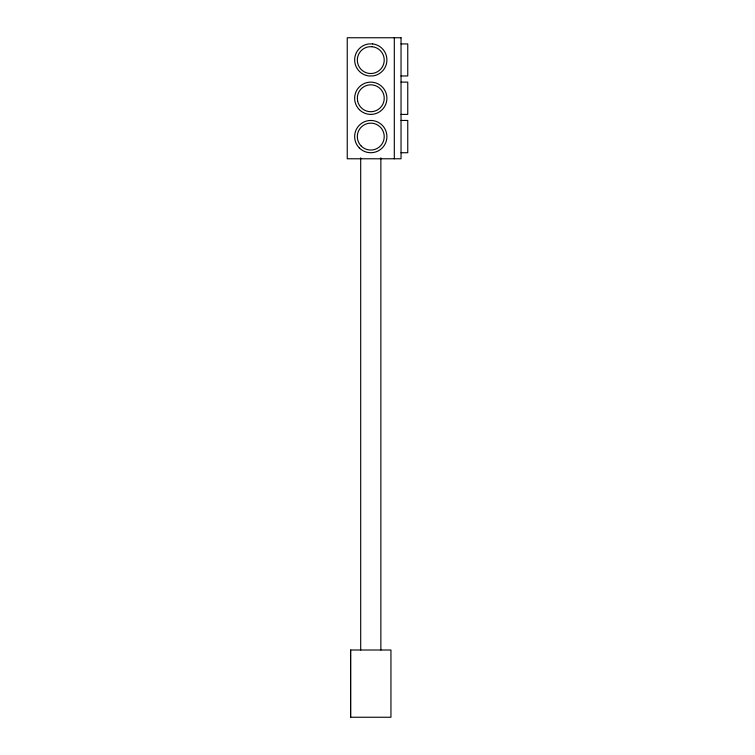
<?xml version="1.0" encoding="UTF-8"?>
<svg xmlns="http://www.w3.org/2000/svg" width="755" height="755" viewBox="0 0 755 755"><rect width="100%" height="100%" fill="white"/><g stroke="black" fill="none" stroke-linecap="round" stroke-linejoin="round"><path stroke-width="1.13" d="M350.603 717.25L350.603 650.008L390.948 650.008L390.948 717.25L350.603 717.25L350.603 650.008M401.037 43.913L407.757 43.913L407.757 75.962L401.037 75.962M401.037 82.125L407.757 82.125L407.757 114.401L401.037 114.401M401.037 120.451L407.757 120.451L407.757 152.727L401.037 152.727M394.308 37.75L394.308 158.776M380.86 157.852L380.86 650.008M360.692 157.852L360.692 650.008M372.149 46.697L368.638 46.801A13.448 13.448 0 0 0 359.644 67.62A13.448 13.448 0 0 0 382.323 66.978A13.448 13.448 0 0 0 372.149 46.697M372.649 43.913L368.431 43.969A16.138 16.138 0 0 0 368.902 75.962L373.121 75.906A16.138 16.138 0 0 0 372.649 43.913M401.037 37.75L347.243 37.75L347.243 158.776L401.037 158.776L401.037 37.75M357.606 100.962L357.351 97.461A13.448 13.448 0 0 1 377.179 86.438A13.448 13.448 0 0 1 378.793 109.069A13.448 13.448 0 0 1 357.606 100.962M359.361 109.673A16.138 16.138 0 0 0 386.362 102.444A16.138 16.138 0 0 0 366.6 82.682A16.138 16.138 0 0 0 359.361 109.673M359.361 147.999A16.138 16.138 0 0 0 386.362 140.77A16.138 16.138 0 0 0 366.6 121.008A16.138 16.138 0 0 0 359.361 147.999M361.267 146.102A13.448 13.448 0 0 0 383.766 140.071A13.448 13.448 0 0 0 367.298 123.603A13.448 13.448 0 0 0 361.267 146.102"/></g></svg>
